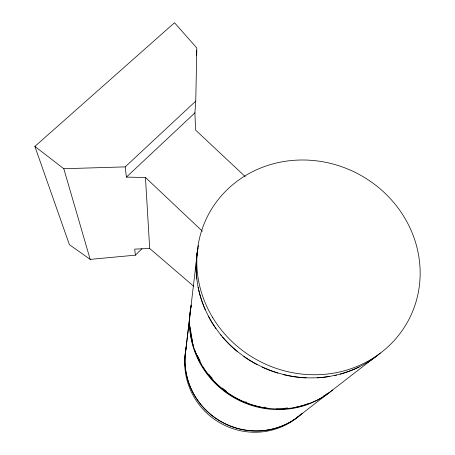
<?xml version="1.0" encoding="UTF-8"?>
<svg xmlns="http://www.w3.org/2000/svg" width="455" height="455" viewBox="0 0 455 455"><rect width="100%" height="100%" fill="white"/><g stroke="black" fill="none" stroke-linecap="round" stroke-linejoin="round"><path stroke-width="0.68" d="M245.114 176.506L195.565 130.067L194.916 112.857L195.758 101.107L196.833 48.008L174.515 22.75L34.881 146.413L69.393 244.671L90.187 259.378L135.385 255.164L141.954 248.737M196.327 55.766L196.696 50.124M197.675 249.704L186.015 348.325L189.627 317.965M195.758 101.107L125.21 166.888L126.388 177.114L194.916 112.857M295.642 418.606L326.673 394.57M327.583 393.865L372.412 359.143M193.79 286.354L149.684 248.47L134.686 249.112L135.385 255.164M34.881 146.413L63.797 168.72L125.21 166.888M126.388 177.114L145.458 177.484L202.395 231.22M63.797 168.72L90.187 259.378M145.458 177.484L149.684 248.47M380.34 353.029A110.77 103.894 27.1 0 1 251.939 361.56A110.77 103.894 27.1 0 1 198.477 245.581M376.444 356.185A110.679 103.814 27.1 0 1 367.748 362.203M359.092 366.992A110.679 103.814 27.1 0 1 340.056 374.175M336.643 375.045A110.679 103.814 27.1 0 1 334.579 375.512M329.733 376.444A110.679 103.814 27.1 0 1 317.306 377.838M306.147 377.9A110.679 103.814 27.1 0 1 283.311 374.584M277.863 373.089A110.679 103.814 27.1 0 1 262.086 367.083M257.007 364.569A110.679 103.814 27.1 0 1 243.829 356.504M237.652 351.823A110.679 103.814 27.1 0 1 222.535 337.115M221.613 336.023A110.679 103.814 27.1 0 1 220.26 334.362M215.977 328.675A110.679 103.814 27.1 0 1 208.31 316.111M205.268 309.81A110.679 103.814 27.1 0 1 198.693 290.023M198.391 288.652A110.679 103.814 27.1 0 1 198.107 287.276M196.805 279A110.679 103.814 27.1 0 1 196.128 267.142M196.85 255.198A110.679 103.814 27.1 0 1 197.936 248.305M332.69 389.998A87.144 83.635 30.3 0 1 232.75 396.055A87.144 83.635 30.3 0 1 191.276 305.038M287.611 407.959A86.598 83.111 30.3 0 1 285.507 408.141M265.618 407.361A86.598 83.111 30.3 0 1 264.253 407.145M246.837 402.339A86.598 83.111 30.3 0 1 245.558 401.828M226.715 391.408A86.598 83.111 30.3 0 1 222.324 388.03M212.309 378.435A86.598 83.111 30.3 0 1 208.714 374.147M200.194 361.094A86.598 83.111 30.3 0 1 197.442 355.435M192.516 340.909A86.598 83.111 30.3 0 1 190.571 329.369M326.878 393.746A86.12 82.691 30.4 0 1 325.723 394.548M324.591 395.304A86.12 82.691 30.4 0 1 323.442 396.049M308.632 403.477A86.12 82.691 30.4 0 1 293.168 407.731M289.699 408.266A86.12 82.691 30.4 0 1 276.333 408.994M269.229 408.539A86.12 82.691 30.4 0 1 214.51 381.882M213.526 380.852A86.12 82.691 30.4 0 1 202.429 366.252M201.355 364.432A86.12 82.691 30.4 0 1 194.939 350.526M193.244 345.231A86.12 82.691 30.4 0 1 190.173 327.037M297.911 416.951A70.246 68.466 35.8 0 1 217.854 419.573A70.246 68.466 35.8 0 1 186.55 345.607M329.528 392.489A86.66 83.208 30.4 0 1 230.799 395.787A86.66 83.208 30.4 0 1 191.282 305.521M300.283 414.852A69.188 67.499 36.3 0 1 219.356 422.524A69.188 67.499 36.3 0 1 186.328 347.813M302.148 413.407A70.133 68.364 35.8 0 1 221.028 421.705A70.133 68.364 35.8 0 1 186.186 347.495M212.701 317.584A113.124 105.85 26.9 0 0 406.093 324.489A113.124 105.85 26.9 0 0 306.625 160.069A113.124 105.85 26.9 0 0 212.701 317.584"/></g></svg>
